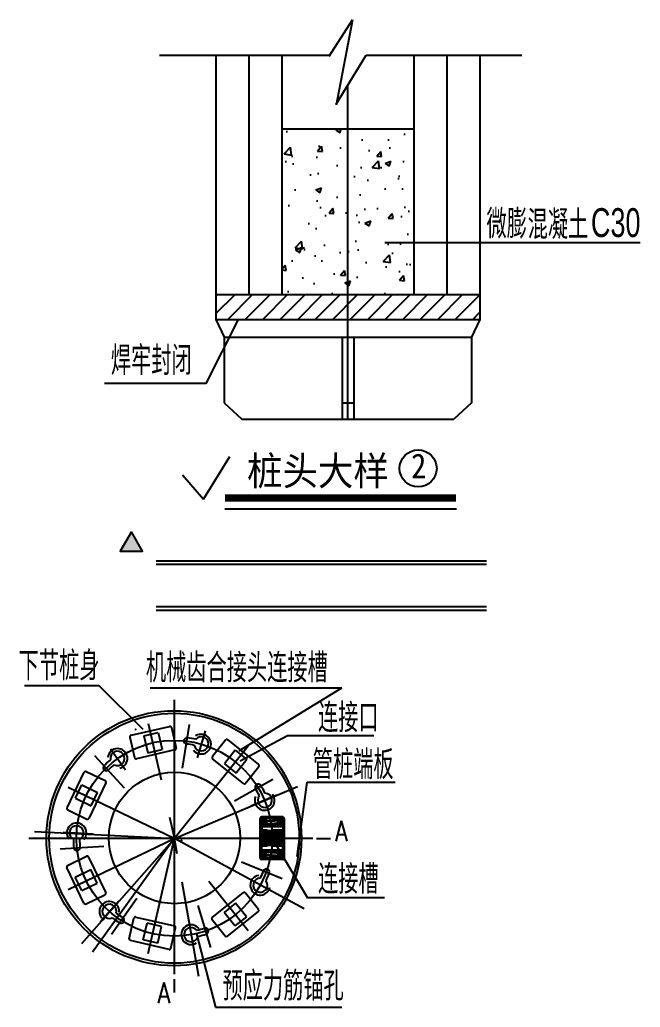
# Model space of a CAD drawing. Extents: x 299218 to 746073, y -331171 to -40619.
# Drawn here: x 353309 to 360831, y -268222 to -256248 of the extents above; entities that cross this region are included whole.
import ezdxf

# ---------------------------------------------------------------- set-up
doc = ezdxf.new("R2010")
doc.units = 0
doc.header["$LTSCALE"] = 1000
doc.header["$MEASUREMENT"] = 0
for name, pattern in [('DASHED', [0.375, 0.25, -0.125]), ('DASHED2', [0.375, 0.25, -0.125]), ('DOTE', [2.42, 2, -0.2, 0.02, -0.2])]:
    doc.linetypes.add(name, pattern=pattern)
for name, color, linetype in [('13', 4, 'Continuous'), ('LAYER1', 4, 'Continuous'), ('LAYER2', 2, 'Continuous'), ('LAYER3', 6, 'Continuous'), ('LAYER4', 6, 'Continuous'), ('LAYER5', 7, 'Continuous'), ('STEEL', 6, 'Continuous')]:
    doc.layers.add(name, color=color, linetype=linetype)
doc.styles.add('HZ', font='simplex.shx', dxfattribs={"width": 0.8, "bigfont": 'hztxt.shx'})
doc.styles.add('HZDX', font='GS_TXT', dxfattribs={"width": 0.8, "height": 800, "bigfont": 'HZTXT'})
doc.styles.add('宋体', font='')
doc.styles.get('宋体').set_extended_font_data('SimSun')
pattern_1 = [(45, (350904.028, -275001.2566), (3.1819725, -3.1819725), [])]
pattern_2 = [(135, (361805.93, -275001.2566), (-3.1819725, -3.1819725), [])]
pattern_3 = [(135, (361865.93, -275001.2566), (-3.1819725, -3.1819725), [])]
pattern_4 = [(315, (350904.028, -257343.338), (3.1819725, 3.1819725), [])]
pattern_5 = [(225, (361805.93, -257343.338), (-3.1819725, 3.1819725), [])]
pattern_6 = [(225, (361865.93, -257343.338), (-3.1819725, 3.1819725), [])]
pattern_7 = [(50, (317815.34, -267739.96), (717.258, -62.752), [75, -824.998]), (355, (317815.3, -267739.96), (-138.751, 752.19), [60, -659.998]), (100.4514, (317875.1, -267745.2), (578.508, 689.438), [63.74, -701.14]), (46.1842, (317815.3, -267540), (1067.238, -165.519), [112.5, -1237.497]), (96.6356, (317904.3, -267553.8), (934.66, 974.115), [95.61, -1051.71]), (351.1842, (317815.3, -267540), (934.66, 974.116), [90, -989.998]), (21, (317915.34, -267589.96), (596.9055, -402.618), [75, -824.998]), (326, (317915.3, -267589.96), (243.315, 725.148), [60, -659.998]), (71.4514, (317965.1, -267623.5), (840.22, 322.53), [63.74, -701.14]), (37.5, (317815.34, -267739.96), (12.1598, 332.893), [0, -651.9984, 0, -669.9983, 0, -662.4983]), (7.5, (317815.34, -267739.96), (263.069, 394.4107), [0, -381.999, 0, -636.9984, 0, -252.4994]), (327.5, (317592.34, -267739.96), (533.8211, -22.5548), [0, -249.9994, 0, -779.998, 0, -1034.9974]), (317.5, (317492.34, -267739.96), (583.1847, 100.1047), [0, -324.999, 0, -517.9987, 0, -734.998])]

msp = doc.modelspace()

# ---------------------------------------------------------------- hatches: boundary and pattern name
h = msp.add_hatch()
h.set_pattern_fill('AR-CONC', color=256, scale=99.999748, angle=360, style=0)
h.set_pattern_definition(pattern_7)
h.paths.add_polyline_path([(357287.7, -257569.4), (356487.7, -257569.4), (356487.7, -259579.6), (357287.7, -259579.6)])
h = msp.add_hatch()
h.set_pattern_fill('AR-CONC', color=256, scale=99.999748, angle=360, style=0)
h.set_pattern_definition(pattern_7)
h.paths.add_polyline_path([(358087.7, -257569.4), (357287.7, -257569.4), (357287.7, -259579.6), (358087.7, -259579.6)])
h = msp.add_hatch()
h.set_pattern_fill('ANSI31', color=256, scale=1199.99697, angle=360, style=0)
h.set_pattern_definition([(45, (318909.6, -267739.96), (-106.06575, 106.06575), [])])
h.paths.add_polyline_path([(358887.7, -259579.6), (357287.7, -259579.6), (357287.7, -259880.9), (358887.7, -259880.9)])
h.paths.add_polyline_path([(357287.7, -259880.9), (357287.7, -259579.6), (355687.7, -259579.6), (355687.7, -259880.9)])
msp.add_hatch(color=6).paths.add_polyline_path([(354663.8, -262457.1), (354526, -262692.3), (354796.5, -262692.3)])
at = {"layer": 'LAYER2'}
h = msp.add_hatch(color=256, dxfattribs=at)
h.paths.add_polyline_path([(356223.7, -266187.5), (356223.7, -266172.3), (356219.8, -266172.3, 0.1407333)])
h.paths.add_polyline_path([(356219.8, -266172.3), (356223.7, -266172.3), (356223.7, -266158.8, 0.1253312)])
h = msp.add_hatch(color=256, dxfattribs=at)
h.paths.add_polyline_path([(356223.7, -266172.3), (356223.7, -266161.6), (356246.1, -266161.6), (356257.5, -266152), (356257.5, -266172.3)])
h.paths.add_polyline_path([(356223.7, -266184.1), (356223.7, -266172.3), (356257.5, -266172.3), (356257.5, -266193.7), (356246.1, -266184.1)])
h = msp.add_hatch(color=256, dxfattribs=at)
h.paths.add_polyline_path([(356516.2, -266172.3), (356516.2, -266161.6), (356493.9, -266161.6), (356482.5, -266152), (356482.5, -266172.3)])
h.paths.add_polyline_path([(356482.5, -266172.3), (356482.5, -266193.7), (356493.9, -266184.1), (356516.2, -266184.1), (356516.2, -266172.3)])
h = msp.add_hatch(color=256, dxfattribs=at)
h.paths.add_polyline_path([(356520.1, -266172.3), (356516.2, -266172.3), (356516.2, -266187.5, 0.1407333)])
h.paths.add_polyline_path([(356516.2, -266158.8), (356516.2, -266172.3), (356520.1, -266172.3, 0.1253312)])
at = {"layer": 'LAYER5'}
h = msp.add_hatch(dxfattribs=at)
h.set_pattern_fill('ANSI31', color=1, scale=149.999621, angle=360, style=0)
h.set_pattern_definition([(45, (350553.358, -260455.33), (-10.606575, 10.606575), [])])
h.paths.add_polyline_path([(356516.2, -265932.3, 0.4142136), (356497.5, -265913.5), (356341.4, -265913.5, -0.0032329), (356344.7, -265928.5), (356482.5, -265928.5, -0.4142136), (356501.2, -265947.3), (356501.2, -266104.8), (356501.2, -266161.6), (356516.2, -266161.6)])
h.paths.add_polyline_path([(356242.5, -265913.5, 0.4142136), (356223.7, -265932.3), (356223.7, -266161.6), (356238.7, -266161.6), (356238.7, -266104.8), (356238.7, -265947.3, -0.4142136), (356257.5, -265928.5), (356344.7, -265928.5, 0.0032329), (356341.4, -265913.5)])
h.paths.add_polyline_path([(356223.7, -266412.3, 0.4142136), (356242.5, -266431), (356341.4, -266431, 0.0032329), (356344.7, -266416), (356257.5, -266416, -0.4142136), (356238.7, -266397.3), (356238.7, -266184.1), (356223.7, -266184.1)])
h.paths.add_polyline_path([(356497.5, -266431, 0.4142136), (356516.2, -266412.3), (356516.2, -266184.1), (356501.2, -266184.1), (356501.2, -266239.8), (356501.2, -266397.3, -0.4142136), (356482.5, -266416), (356344.7, -266416, -0.0032329), (356341.4, -266431)])
h = msp.add_hatch(dxfattribs=at)
h.set_pattern_fill('ANSI31', color=1, scale=44.999886, angle=360, style=0)
h.set_pattern_definition([(45, (350956.265, -256973.3105), (-3.1819725, 3.1819725), [])])
h.paths.add_polyline_path([(356271.5, -265928.5), (356257.5, -265928.5, 0.2102375), (356243.7, -265934.6, 0.9698621)])
h = msp.add_hatch(dxfattribs=at)
h.set_pattern_fill('ANSI31', color=1, scale=44.999886, angle=270, style=0)
h.set_pattern_definition(pattern_4)
h.paths.add_polyline_path([(356301.7, -265945.3, 0.4142136), (356287.5, -265931.1), (356287.5, -265945.3)])
h.paths.add_polyline_path([(356287.5, -265945.3), (356287.5, -265959.6, 0.4142136), (356301.7, -265945.3)])
h.paths.add_polyline_path([(356287.5, -265945.3), (356287.5, -265931.1), (356285, -265931.3, 0.3647821), (356273.2, -265945.3)])
h.paths.add_polyline_path([(356273.2, -265945.3, 0.4142136), (356287.5, -265959.6), (356287.5, -265945.3)])
h = msp.add_hatch(dxfattribs=at)
h.set_pattern_fill('ANSI31', color=1, scale=44.999886, angle=270, style=0)
h.set_pattern_definition([(315, (350956.265, -256973.3105), (3.1819725, 3.1819725), [])])
h.paths.add_polyline_path([(356466.5, -265928.5), (356438.5, -265928.5, 1.2039017)])
h = msp.add_hatch(dxfattribs=at)
h.set_pattern_fill('ANSI31', color=1, scale=44.999886, angle=270, style=0)
h.set_pattern_definition(pattern_6)
h.paths.add_polyline_path([(356468.2, -265945.3, -0.4142136), (356482.5, -265931.1), (356482.5, -265945.3)])
h.paths.add_polyline_path([(356482.5, -265945.3), (356482.5, -265959.6, -0.4142136), (356468.2, -265945.3)])
h.paths.add_polyline_path([(356482.5, -265945.3), (356482.5, -265931.1), (356484.9, -265931.3, -0.3647821), (356496.7, -265945.3)])
h.paths.add_polyline_path([(356496.7, -265945.3, -0.4142136), (356482.5, -265959.6), (356482.5, -265945.3)])
h = msp.add_hatch(dxfattribs=at)
h.set_pattern_fill('ANSI31', color=1, scale=44.999886, angle=270, style=0)
h.set_pattern_definition(pattern_5)
h.paths.add_polyline_path([(356243.2, -265973.9, -0.4142136), (356257.5, -265959.7), (356257.5, -265973.9)])
h.paths.add_polyline_path([(356257.5, -265973.9), (356257.5, -265988.2, -0.4142136), (356243.2, -265973.9)])
h.paths.add_polyline_path([(356257.5, -265973.9), (356257.5, -265959.7), (356259.9, -265959.9, -0.3647821), (356271.7, -265973.9)])
h.paths.add_polyline_path([(356271.7, -265973.9, -0.4142136), (356257.5, -265988.2), (356257.5, -265973.9)])
h = msp.add_hatch(dxfattribs=at)
h.set_pattern_fill('ANSI31', color=1, scale=44.999886, angle=270, style=0)
h.set_pattern_definition(pattern_5)
h.paths.add_polyline_path([(356243.2, -266016.7, -0.4142136), (356257.5, -266002.4), (356257.5, -266016.7)])
h.paths.add_polyline_path([(356257.5, -266016.7), (356257.5, -266030.9, -0.4142136), (356243.2, -266016.7)])
h.paths.add_polyline_path([(356257.5, -266016.7), (356257.5, -266002.4), (356259.9, -266002.6, -0.3647821), (356271.7, -266016.7)])
h.paths.add_polyline_path([(356271.7, -266016.7, -0.4142136), (356257.5, -266030.9), (356257.5, -266016.7)])
h = msp.add_hatch(dxfattribs=at)
h.set_pattern_fill('ANSI31', color=1, scale=44.999886, angle=270, style=0)
h.set_pattern_definition(pattern_4)
h.paths.add_polyline_path([(356301.7, -265988.1, 0.4142136), (356287.5, -265973.8), (356287.5, -265988.1)])
h.paths.add_polyline_path([(356287.5, -265988.1), (356287.5, -266002.3, 0.4142136), (356301.7, -265988.1)])
h.paths.add_polyline_path([(356287.5, -265988.1), (356287.5, -265973.8), (356285, -265974, 0.3647821), (356273.2, -265988.1)])
h.paths.add_polyline_path([(356273.2, -265988.1, 0.4142136), (356287.5, -266002.3), (356287.5, -265988.1)])
h = msp.add_hatch(dxfattribs=at)
h.set_pattern_fill('ANSI31', color=1, scale=44.999886, angle=270, style=0)
h.set_pattern_definition(pattern_4)
h.paths.add_polyline_path([(356301.7, -266030.9, 0.405378), (356288, -266016.6), (356287.5, -266016.6), (356287.5, -266030.9)])
h.paths.add_polyline_path([(356287.5, -266030.9), (356287.5, -266016.7, 0.4142136), (356273.2, -266030.9)])
h = msp.add_hatch(dxfattribs=at)
h.set_pattern_fill('ANSI31', color=1, scale=44.999886, angle=270, style=0)
h.set_pattern_definition(pattern_4)
h.paths.add_polyline_path([(356466.7, -265973.9, 0.4142136), (356452.5, -265959.7), (356452.5, -265973.9)])
h.paths.add_polyline_path([(356452.5, -265973.9), (356452.5, -265988.2, 0.4142136), (356466.7, -265973.9)])
h.paths.add_polyline_path([(356452.5, -265973.9), (356452.5, -265959.7), (356450, -265959.9, 0.3647821), (356438.2, -265973.9)])
h.paths.add_polyline_path([(356438.2, -265973.9, 0.4142136), (356452.5, -265988.2), (356452.5, -265973.9)])
h = msp.add_hatch(dxfattribs=at)
h.set_pattern_fill('ANSI31', color=1, scale=44.999886, angle=270, style=0)
h.set_pattern_definition(pattern_4)
h.paths.add_polyline_path([(356466.7, -266016.7, 0.4142136), (356452.5, -266002.4), (356452.5, -266016.7)])
h.paths.add_polyline_path([(356452.5, -266016.7), (356452.5, -266030.9, 0.4142136), (356466.7, -266016.7)])
h.paths.add_polyline_path([(356452.5, -266016.7), (356452.5, -266002.4), (356450, -266002.6, 0.3647821), (356438.2, -266016.7)])
h.paths.add_polyline_path([(356438.2, -266016.7, 0.4142136), (356452.5, -266030.9), (356452.5, -266016.7)])
h = msp.add_hatch(dxfattribs=at)
h.set_pattern_fill('ANSI31', color=1, scale=44.999886, angle=270, style=0)
h.set_pattern_definition(pattern_6)
h.paths.add_polyline_path([(356468.2, -265988.1, -0.4142136), (356482.5, -265973.8), (356482.5, -265988.1)])
h.paths.add_polyline_path([(356482.5, -265988.1), (356482.5, -266002.3, -0.4142136), (356468.2, -265988.1)])
h.paths.add_polyline_path([(356482.5, -265988.1), (356482.5, -265973.8), (356484.9, -265974, -0.3647821), (356496.7, -265988.1)])
h.paths.add_polyline_path([(356496.7, -265988.1, -0.4142136), (356482.5, -266002.3), (356482.5, -265988.1)])
h = msp.add_hatch(dxfattribs=at)
h.set_pattern_fill('ANSI31', color=1, scale=44.999886, angle=270, style=0)
h.set_pattern_definition(pattern_6)
h.paths.add_polyline_path([(356468.2, -266030.9, -0.405378), (356481.9, -266016.6), (356482.5, -266016.6), (356482.5, -266030.9)])
h.paths.add_polyline_path([(356482.5, -266030.9), (356482.5, -266016.7, -0.4142136), (356496.7, -266030.9)])
h = msp.add_hatch(dxfattribs=at)
h.set_pattern_fill('ANSI31', color=1, scale=74.999811, angle=270, style=0)
h.set_pattern_definition([(225, (362186.6, -260455.33), (-5.3032875, 5.3032875), [])])
h.paths.add_polyline_path([(356238.7, -266161.6), (356246.1, -266161.6), (356257.5, -266152), (356257.5, -266112.3), (356238.7, -266112.3)])
h.paths.add_polyline_path([(356257.5, -266193.7), (356246.1, -266184.1), (356238.7, -266184.1), (356238.7, -266232.3), (356257.5, -266232.3)])
h = msp.add_hatch(dxfattribs=at)
h.set_pattern_fill('ANSI31', color=1, scale=149.999621, angle=270, style=0)
h.set_pattern_definition([(315, (350553.358, -260455.33), (10.606575, 10.606575), [])])
h.paths.add_polyline_path([(356370, -266082.3), (356265, -266082.3), (356265, -266172.3), (356370, -266172.3)])
h.paths.add_polyline_path([(356475, -266172.3), (356475, -266082.3), (356370, -266082.3), (356370, -266172.3)])
h.paths.add_polyline_path([(356475, -266262.3), (356475, -266172.3), (356370, -266172.3), (356370, -266262.3)])
h.paths.add_polyline_path([(356370, -266262.3), (356370, -266172.3), (356265, -266172.3), (356265, -266262.3)])
h = msp.add_hatch(dxfattribs=at)
h.set_pattern_fill('ANSI31', color=1, scale=74.999811, angle=270, style=0)
h.set_pattern_definition([(315, (350553.358, -260455.33), (5.3032875, 5.3032875), [])])
h.paths.add_polyline_path([(356501.2, -266112.3), (356482.5, -266112.3), (356482.5, -266152), (356493.9, -266161.6), (356501.2, -266161.6)])
h.paths.add_polyline_path([(356482.5, -266232.3), (356501.2, -266232.3), (356501.2, -266184.1), (356493.9, -266184.1), (356482.5, -266193.7)])
h = msp.add_hatch(dxfattribs=at)
h.set_pattern_fill('ANSI31', color=1, scale=44.999886, angle=270, style=0)
h.set_pattern_definition(pattern_2)
h.paths.add_polyline_path([(356243.2, -266327.9, 0.4142136), (356257.5, -266342.2), (356257.5, -266327.9)])
h.paths.add_polyline_path([(356257.5, -266327.9), (356257.5, -266313.7, 0.4142136), (356243.2, -266327.9)])
h.paths.add_polyline_path([(356257.5, -266327.9), (356257.5, -266342.2), (356259.9, -266342, 0.3647821), (356271.7, -266327.9)])
h.paths.add_polyline_path([(356271.7, -266327.9, 0.4142136), (356257.5, -266313.7), (356257.5, -266327.9)])
h = msp.add_hatch(dxfattribs=at)
h.set_pattern_fill('ANSI31', color=1, scale=44.999886, angle=270, style=0)
h.set_pattern_definition(pattern_2)
h.paths.add_polyline_path([(356243.2, -266370.7, 0.4142136), (356257.5, -266384.9), (356257.5, -266370.7)])
h.paths.add_polyline_path([(356257.5, -266370.7), (356257.5, -266356.4, 0.4142136), (356243.2, -266370.7)])
h.paths.add_polyline_path([(356257.5, -266370.7), (356257.5, -266384.9), (356259.9, -266384.7, 0.3647821), (356271.7, -266370.7)])
h.paths.add_polyline_path([(356271.7, -266370.7, 0.4142136), (356257.5, -266356.4), (356257.5, -266370.7)])
h = msp.add_hatch(dxfattribs=at)
h.set_pattern_fill('ANSI31', color=1, scale=44.999886, angle=360, style=0)
h.set_pattern_definition([(315, (350956.265, -275371.284), (-3.1819725, -3.1819725), [])])
h.paths.add_polyline_path([(356271.5, -266416), (356257.5, -266416, -0.2102375), (356243.7, -266410, -0.9698621)])
h = msp.add_hatch(dxfattribs=at)
h.set_pattern_fill('ANSI31', color=1, scale=44.999886, angle=270, style=0)
h.set_pattern_definition(pattern_1)
h.paths.add_polyline_path([(356301.7, -266313.7, -0.405378), (356288, -266328), (356287.5, -266328), (356287.5, -266313.7)])
h.paths.add_polyline_path([(356287.5, -266313.7), (356287.5, -266327.9, -0.4142136), (356273.2, -266313.7)])
h = msp.add_hatch(dxfattribs=at)
h.set_pattern_fill('ANSI31', color=1, scale=44.999886, angle=270, style=0)
h.set_pattern_definition(pattern_1)
h.paths.add_polyline_path([(356301.7, -266356.5, -0.4142136), (356287.5, -266370.8), (356287.5, -266356.5)])
h.paths.add_polyline_path([(356287.5, -266356.5), (356287.5, -266342.3, -0.4142136), (356301.7, -266356.5)])
h.paths.add_polyline_path([(356287.5, -266356.5), (356287.5, -266370.8), (356285, -266370.6, -0.3647821), (356273.2, -266356.5)])
h.paths.add_polyline_path([(356273.2, -266356.5, -0.4142136), (356287.5, -266342.3), (356287.5, -266356.5)])
h = msp.add_hatch(dxfattribs=at)
h.set_pattern_fill('ANSI31', color=1, scale=44.999886, angle=270, style=0)
h.set_pattern_definition(pattern_1)
h.paths.add_polyline_path([(356301.7, -266399.3, -0.4142136), (356287.5, -266413.5), (356287.5, -266399.3)])
h.paths.add_polyline_path([(356287.5, -266399.3), (356287.5, -266385, -0.4142136), (356301.7, -266399.3)])
h.paths.add_polyline_path([(356287.5, -266399.3), (356287.5, -266413.5), (356285, -266413.3, -0.3647821), (356273.2, -266399.3)])
h.paths.add_polyline_path([(356273.2, -266399.3, -0.4142136), (356287.5, -266385), (356287.5, -266399.3)])
h = msp.add_hatch(dxfattribs=at)
h.set_pattern_fill('ANSI31', color=1, scale=44.999886, angle=270, style=0)
h.set_pattern_definition(pattern_1)
h.paths.add_polyline_path([(356466.7, -266327.9, -0.4142136), (356452.5, -266342.2), (356452.5, -266327.9)])
h.paths.add_polyline_path([(356452.5, -266327.9), (356452.5, -266313.7, -0.4142136), (356466.7, -266327.9)])
h.paths.add_polyline_path([(356452.5, -266327.9), (356452.5, -266342.2), (356450, -266342, -0.3647821), (356438.2, -266327.9)])
h.paths.add_polyline_path([(356438.2, -266327.9, -0.4142136), (356452.5, -266313.7), (356452.5, -266327.9)])
h = msp.add_hatch(dxfattribs=at)
h.set_pattern_fill('ANSI31', color=1, scale=44.999886, angle=270, style=0)
h.set_pattern_definition(pattern_1)
h.paths.add_polyline_path([(356466.7, -266370.7, -0.4142136), (356452.5, -266384.9), (356452.5, -266370.7)])
h.paths.add_polyline_path([(356452.5, -266370.7), (356452.5, -266356.4, -0.4142136), (356466.7, -266370.7)])
h.paths.add_polyline_path([(356452.5, -266370.7), (356452.5, -266384.9), (356450, -266384.7, -0.3647821), (356438.2, -266370.7)])
h.paths.add_polyline_path([(356438.2, -266370.7, -0.4142136), (356452.5, -266356.4), (356452.5, -266370.7)])
h = msp.add_hatch(dxfattribs=at)
h.set_pattern_fill('ANSI31', color=1, scale=44.999886, angle=270, style=0)
h.set_pattern_definition([(45, (350956.265, -275371.284), (3.1819725, -3.1819725), [])])
h.paths.add_polyline_path([(356466.5, -266416), (356438.5, -266416, -1.2039017)])
h = msp.add_hatch(dxfattribs=at)
h.set_pattern_fill('ANSI31', color=1, scale=44.999886, angle=270, style=0)
h.set_pattern_definition(pattern_3)
h.paths.add_polyline_path([(356468.2, -266313.7, 0.405378), (356481.9, -266328), (356482.5, -266328), (356482.5, -266313.7)])
h.paths.add_polyline_path([(356482.5, -266313.7), (356482.5, -266327.9, 0.4142136), (356496.7, -266313.7)])
h = msp.add_hatch(dxfattribs=at)
h.set_pattern_fill('ANSI31', color=1, scale=44.999886, angle=270, style=0)
h.set_pattern_definition(pattern_3)
h.paths.add_polyline_path([(356468.2, -266356.5, 0.4142136), (356482.5, -266370.8), (356482.5, -266356.5)])
h.paths.add_polyline_path([(356482.5, -266356.5), (356482.5, -266342.3, 0.4142136), (356468.2, -266356.5)])
h.paths.add_polyline_path([(356482.5, -266356.5), (356482.5, -266370.8), (356484.9, -266370.6, 0.3647821), (356496.7, -266356.5)])
h.paths.add_polyline_path([(356496.7, -266356.5, 0.4142136), (356482.5, -266342.3), (356482.5, -266356.5)])
h = msp.add_hatch(dxfattribs=at)
h.set_pattern_fill('ANSI31', color=1, scale=44.999886, angle=270, style=0)
h.set_pattern_definition(pattern_3)
h.paths.add_polyline_path([(356468.2, -266399.3, 0.4142136), (356482.5, -266413.5), (356482.5, -266399.3)])
h.paths.add_polyline_path([(356482.5, -266399.3), (356482.5, -266385, 0.4142136), (356468.2, -266399.3)])
h.paths.add_polyline_path([(356482.5, -266399.3), (356482.5, -266413.5), (356484.9, -266413.3, 0.3647821), (356496.7, -266399.3)])
h.paths.add_polyline_path([(356496.7, -266399.3, 0.4142136), (356482.5, -266385), (356482.5, -266399.3)])

# ---------------------------------------------------------------- linework, layer by layer
for p, q in [((357058.2, -256689.2), (357343.8, -256248.1)), ((357343.8, -256248.1), (357145.2, -257284.7)), ((355004.3, -256678), (357058.2, -256678)), ((355687.7, -256678), (355687.7, -259579.6)), ((356487.7, -256678), (356487.7, -259579.6)), ((357145.2, -257273.5), (357509.3, -256678)), ((357509.3, -256678), (359396.4, -256678)), ((358087.7, -256678), (358087.7, -259579.6)), ((358887.7, -256678), (358887.7, -259579.6)), ((356487.7, -257569.4), (358087.7, -257569.4)), ((355687.7, -259579.6), (358887.7, -259579.6)), ((355687.7, -259579.6), (355687.7, -259880.9)), ((358887.7, -259579.6), (358887.7, -259880.9)), ((355687.7, -259880.9), (358887.7, -259880.9)), ((355687.7, -259880.9), (355788.2, -260098.2)), ((358887.7, -259880.9), (358787.2, -260098.2)), ((355788.2, -260098.2), (355788.2, -260892.7)), ((355788.2, -260098.2), (358787.2, -260098.2)), ((357217.7, -260098.2), (357217.7, -261091.8)), ((357357.7, -260098.2), (357357.7, -261091.8)), ((358787.2, -260098.2), (358787.2, -260892.7)), ((355788.2, -260892.7), (356002.1, -261091.8)), ((357217.7, -260892.7), (357357.7, -260892.7)), ((358787.2, -260892.7), (358573.3, -261091.8)), ((356002.1, -261091.8), (358573.3, -261091.8)), ((355796.8, -262180.1), (358604, -262180.1))]:
    msp.add_line(p, q)
at = {"color": 6, "linetype": 'Continuous'}
for p, q in [((356087.7, -256678), (356087.7, -259579.6)), ((358487.7, -256678), (358487.7, -259579.6))]:
    msp.add_line(p, q, dxfattribs=at)
at = {"color": 2}
for p, q in [((354961.1, -262808.1), (358966.4, -262808.1)), ((354961.1, -262851.1), (358966.4, -262851.1)), ((354961.1, -263363.2), (358966.4, -263363.2)), ((354961.1, -263406.3), (358966.4, -263406.3))]:
    msp.add_line(p, q, dxfattribs=at)
at = {"color": 1, "linetype": 'DOTE', "ltscale": 5}
for p, q in [((355554.8, -264868.8), (355461.4, -265197)), ((354409.5, -265086.4), (354592.3, -265342.2)), ((356426.1, -265651.7), (356112.4, -265782.9)), ((353837.2, -266099.6), (354198.9, -266118.6)), ((354287.6, -267180.8), (354512.6, -266927.2))]:
    msp.add_line(p, q, dxfattribs=at)
for points, const_width in [([(355796.6, -262047.5), (358598.6, -262047.5)], 90), ([(356902.5, -266177.6), (357079.1, -266177.6)], 25), ([(355182.1, -268044.9), (355182.1, -267878.5)], 25)]:
    msp.add_lwpolyline(points, dxfattribs=dict(const_width=const_width))
at = {"color": 6}
msp.add_lwpolyline([(354663.8, -262457.1), (354526, -262692.3), (354796.5, -262692.3), (354663.8, -262457.1)], dxfattribs=at)
msp.add_circle((358138.8, -261688.2), 224.7)
for centre, start, end in [((355508.7, -265030.9), 218.61296, 124.31972), ((354494.6, -265205.5), 284.07183, 174.18587), ((356277.8, -265713.7), 156.80618, 35.8387), ((353998, -266108), 317.2765, 217.39741), ((356224.3, -266741.9), 98.64718, 346.11288), ((354395, -267059.7), 356.21252, 238.0645), ((355387, -267341.5), 36.12139, 303.17799)]:
    msp.add_arc(centre, 120, start, end)
at = {"layer": '13', "color": 6}
for p, q in [((355536.3, -262059.3), (355856.7, -261545.5)), ((355283.3, -261766.8), (355536.3, -262059.3))]:
    msp.add_line(p, q, dxfattribs=at)
at = {"layer": 'Defpoints', "color": 0, "linetype": 'ByBlock'}
for p in [(354621.2, -265128.6, -600), (356014.8, -265128, -600), (353420.2, -266171.9, -600), (353504.6, -266198.1, -600)]:
    msp.add_point(p, dxfattribs=at)
at = {"layer": 'LAYER1'}
for p, q in [((355570.8, -260658.8), (354336.3, -260658.8)), ((354813.2, -264930.2), (354988.7, -264890.1)), ((354813.2, -264930.2), (354859.9, -265134.9)), ((354988.7, -264890.1), (355035.4, -265094.9)), ((354859.9, -265134.9), (355035.4, -265094.9)), ((355921.5, -265106.1), (355790.6, -265270.3)), ((355921.5, -265106.1), (356062.2, -265218.3)), ((355790.6, -265270.3), (355931.3, -265382.5)), ((356062.2, -265218.3), (355931.3, -265382.5)), ((353984.6, -265687), (354062.7, -265524.9)), ((354062.7, -265524.9), (354251.9, -265616)), ((353984.6, -265687), (354173.8, -265778.2)), ((354173.8, -265778.2), (354251.9, -265616)), ((356242.5, -266030.9), (356242.5, -266082.3)), ((356497.5, -266030.9), (356497.5, -266082.3)), ((356238.7, -266112.3), (356257.5, -266112.3)), ((356257.5, -266112.3), (356257.5, -266172.3)), ((356257.5, -266232.3), (356257.5, -266172.3)), ((356265, -266082.3), (356265, -266262.3)), ((356475, -266082.3), (356475, -266262.3)), ((356482.5, -266112.3), (356482.5, -266172.3)), ((356501.2, -266112.3), (356482.5, -266112.3)), ((356482.5, -266232.3), (356482.5, -266172.3)), ((356238.7, -266232.3), (356257.5, -266232.3)), ((356242.5, -266313.7), (356242.5, -266262.3)), ((356501.2, -266232.3), (356482.5, -266232.3)), ((356497.5, -266313.7), (356497.5, -266262.3)), ((353981.7, -266644.5), (354170.9, -266553.4)), ((354059.8, -266806.7), (353981.7, -266644.5)), ((354249, -266715.6), (354170.9, -266553.4)), ((354059.8, -266806.7), (354249, -266715.6)), ((355925.9, -266959.5), (355785.2, -267071.7)), ((356056.9, -267123.7), (355925.9, -266959.5)), ((355916.1, -267235.9), (355785.2, -267071.7)), ((356056.9, -267123.7), (355916.1, -267235.9)), ((354806.5, -267406), (354853.2, -267201.3)), ((355028.7, -267241.3), (354853.2, -267201.3)), ((354982, -267446.1), (355028.7, -267241.3)), ((354982, -267446.1), (354806.5, -267406))]:
    msp.add_line(p, q, dxfattribs=at)
at = {"layer": 'LAYER1', "linetype": 'DASHED2', "ltscale": 0.5}
for p, q in [((356497.5, -266074.8), (356242.5, -266074.8)), ((356475, -266089.8), (356265, -266089.8)), ((356497.5, -266269.8), (356242.5, -266269.8)), ((356475, -266254.8), (356265, -266254.8))]:
    msp.add_line(p, q, dxfattribs=at)
at = {"layer": 'LAYER2'}
for p, q in [((356223.7, -266412.3), (356223.7, -265932.3)), ((356497.5, -265913.5), (356242.5, -265913.5)), ((356482.5, -265928.5), (356257.5, -265928.5)), ((356317.8, -265928.5), (356287.5, -265931.2)), ((356516.2, -265932.3), (356516.2, -266412.3)), ((356238.7, -265947.3), (356238.7, -266172.3)), ((356242.5, -266030.9), (356497.5, -266030.9)), ((356257.5, -265945.4), (356273.3, -265946.4)), ((356257.5, -265959.7), (356369.9, -265966.8)), ((356257.5, -265988.2), (356273.3, -265989.2)), ((356257.5, -266002.4), (356369.9, -266009.5)), ((356452.5, -265959.7), (356286.3, -265974)), ((356452.5, -266002.4), (356286.3, -266016.7)), ((356452.5, -265945.4), (356287.5, -265959.7)), ((356452.5, -265988.2), (356288.7, -266002.4)), ((356370, -265952.5), (356482.5, -265959.7)), ((356370.1, -265995.3), (356481.2, -266002.4)), ((356464.2, -266015.5), (356483.7, -266016.7)), ((356466.7, -265972.9), (356483.7, -265974)), ((356501.2, -266104.8), (356501.2, -265947.3)), ((356223.7, -266161.6), (356246.1, -266161.6)), ((356238.7, -266104.8), (356238.7, -266161.6)), ((356238.7, -266397.3), (356238.7, -266172.3)), ((356497.5, -266082.3), (356242.5, -266082.3)), ((356246.1, -266161.6), (356257.5, -266152)), ((356493.9, -266161.6), (356482.5, -266152)), ((356516.2, -266161.6), (356493.9, -266161.6)), ((356501.2, -266104.8), (356501.2, -266161.6)), ((356223.7, -266184.1), (356246.1, -266184.1)), ((356238.7, -266239.8), (356238.7, -266184.1)), ((356497.5, -266262.3), (356242.5, -266262.3)), ((356246.1, -266184.1), (356257.5, -266193.7)), ((356493.9, -266184.1), (356482.5, -266193.7)), ((356516.2, -266184.1), (356493.9, -266184.1)), ((356501.2, -266239.8), (356501.2, -266184.1)), ((356501.2, -266239.8), (356501.2, -266397.3)), ((356242.5, -266313.7), (356497.5, -266313.7)), ((356257.5, -266342.2), (356369.9, -266335.1)), ((356257.5, -266356.4), (356273.3, -266355.4)), ((356257.5, -266384.9), (356369.9, -266377.8)), ((356257.5, -266399.2), (356273.3, -266398.2)), ((356452.5, -266342.2), (356286.3, -266327.9)), ((356452.5, -266384.9), (356286.3, -266370.6)), ((356452.5, -266399.2), (356287.5, -266384.9)), ((356452.5, -266356.4), (356288.7, -266342.2)), ((356370, -266392.1), (356482.5, -266384.9)), ((356370.1, -266349.3), (356481.2, -266342.2)), ((356464.2, -266329.1), (356483.7, -266327.9)), ((356466.7, -266371.7), (356483.7, -266370.6)), ((356497.5, -266431), (356242.5, -266431)), ((356482.5, -266416), (356257.5, -266416)), ((356317.8, -266416), (356287.5, -266413.4)), ((356452.2, -266416), (356482.5, -266413.4))]:
    msp.add_line(p, q, dxfattribs=at)
at = {"layer": 'LAYER2', "linetype": 'DASHED', "ltscale": 200}
for p, q in [((353888.2, -266502.2), (354117.9, -266391.6)), ((354142.9, -266400.4), (354351.2, -266832.8)), ((354087.7, -266959.7), (353879.4, -266527.3)), ((354112.7, -266968.5), (354342.4, -266857.9))]:
    msp.add_line(p, q, dxfattribs=at)
at = {"layer": 'LAYER2'}
for centre, radius in [((355178.4, -266172.3), 1546), ((355184.7, -266168.9), 796.9), ((356287.5, -265945.3), 14.2), ((356482.5, -265945.3), 14.2), ((356257.5, -265973.9), 14.2), ((356257.5, -266016.7), 14.2), ((356287.5, -265988.1), 14.2), ((356452.5, -265973.9), 14.2), ((356452.5, -266016.7), 14.2), ((356482.5, -265988.1), 14.2), ((356257.5, -266327.9), 14.2), ((356257.5, -266370.7), 14.2), ((356287.5, -266356.5), 14.2), ((356287.5, -266399.3), 14.2), ((356452.5, -266327.9), 14.2), ((356452.5, -266370.7), 14.2), ((356482.5, -266356.5), 14.2), ((356482.5, -266399.3), 14.2)]:
    msp.add_circle(centre, radius, dxfattribs=at)
for centre, radius, start, end in [((355336.2, -264992.8), 37.5, 82.67113, 262.67113), ((355184.8, -266170), 1224.4, 77.81945, 82.67113), ((355509.4, -265028.3), 86.2, 191.78877, 140.21619), ((355184.8, -266170), 1149.4, 77.93807, 82.67113), ((354493.7, -265204.3), 86.2, 243.21733, 191.64477), ((354357.9, -265317.5), 37.5, 134.09969, 314.09969), ((355183.9, -266169.8), 1224.4, 129.24803, 134.09969), ((355183.9, -266169.8), 1149.4, 129.36663, 134.09969), ((356200, -265555.1), 37.5, 31.24255, 211.24255), ((355185.3, -266170.7), 1149.4, 26.5095, 31.24255), ((355185.3, -266170.7), 1224.4, 26.39089, 31.24255), ((356280.2, -265712.7), 86.2, 140.3602, 88.78762), ((356242.5, -265932.3), 18.7, 89.99999, 180), ((356257.5, -265947.3), 18.7, 89.99999, 180), ((356257.5, -265931.2), 14.2, 194.07787, 10.57173), ((356287.5, -265945.4), 14.2, 89.99999, 269.99999), ((356452.5, -265931.2), 14.2, 169.42827, 10.57173), ((356482.5, -265947.3), 18.7, 0, 89.99999), ((356497.5, -265932.3), 18.7, 0, 89.99999), ((353998, -266108), 86.2, 294.64591, 243.07334), ((356257.5, -265973.9), 14.2, 89.99999, 269.99999), ((356257.5, -266016.7), 14.2, 89.99999, 269.99999), ((356257.5, -265931.2), 14.2, 194.07787, 269.99999), ((356287.5, -265988.2), 14.2, 89.99999, 269.99999), ((356287.5, -266030.8), 14.2, 359.56021, 180.43979), ((356287.5, -266030.9), 14.2, 89.99999, 180), ((356482.5, -266030.8), 14.2, 359.56021, 180.43979), ((356248.3, -266173.2), 28.5, 149.69095, 210.30902), ((356491.6, -266173.2), 28.5, 329.69095, 30.30902), ((355183.2, -266170.5), 1224.4, 180.67659, 185.52827), ((354001.9, -266284.8), 37.5, 185.52827, 5.52827), ((355183.2, -266170.5), 1149.4, 180.79522, 185.52827), ((354126, -266408.5), 18.7, 25.71428, 115.71429), ((356242.5, -266412.3), 18.7, 180, 269.99999), ((356257.5, -266397.3), 18.7, 180, 269.99999), ((356257.5, -266413.4), 14.2, 349.42827, 165.92213), ((356287.5, -266313.7), 14.2, 180, 269.99999), ((356287.5, -266313.8), 14.2, 179.56021, 0.43979), ((356287.5, -266356.4), 14.2, 89.99999, 269.99999), ((356287.5, -266399.2), 14.2, 89.99999, 269.99999), ((356452.5, -266413.4), 14.2, 349.42827, 190.57173), ((356452.5, -266327.9), 14.2, 269.99999, 89.99999), ((356452.5, -266370.7), 14.2, 269.99999, 89.99999), ((356452.5, -266413.4), 14.2, 349.42827, 89.99999), ((356482.5, -266313.8), 14.2, 179.56021, 0.43979), ((356482.5, -266313.7), 14.2, 269.99999, 0), ((356482.5, -266356.4), 14.2, 269.99999, 89.99999), ((356482.5, -266399.2), 14.2, 269.99999, 89.99999), ((356482.5, -266397.3), 18.7, 269.99999, 0), ((356497.5, -266412.3), 18.7, 269.99999, 0), ((353896.3, -266519.1), 18.7, 115.71429, 205.71428), ((355185, -266171.6), 1149.4, 335.08093, 339.814), ((356298.9, -266581.1), 37.5, 339.814, 159.814), ((355185, -266171.6), 1224.4, 334.9623, 339.814), ((356225.7, -266742.1), 86.2, 88.93163, 37.35904), ((354334.3, -266841), 18.7, 295.71429, 25.71428), ((354104.6, -266951.6), 18.7, 205.71428, 295.71429), ((354395.5, -267059.1), 86.2, 346.07449, 294.50191), ((355183.3, -266171.4), 1149.4, 232.22377, 236.95684), ((355183.3, -266171.4), 1224.4, 232.10516, 236.95684), ((354536.2, -267166.3), 37.5, 236.95684, 56.95684), ((355387, -267341.3), 86.2, 37.50306, 345.93047), ((355184.1, -266171.9), 1149.4, 283.65235, 288.38541), ((355184.1, -266171.9), 1224.4, 283.53373, 288.38541), ((355558.4, -267298.2), 37.5, 288.38541, 108.38541), ((355812.9, -267347), 18.7, 218.57143, 308.57141), ((354655.3, -267394.6), 18.7, 167.14286, 257.14285)]:
    msp.add_arc(centre, radius, start, end, dxfattribs=at)
at = {"layer": 'LAYER3'}
for p, q in [((355687.7, -259880.9), (358887.7, -259880.9)), ((356452.5, -266030.9), (356273.2, -266030.9))]:
    msp.add_line(p, q, dxfattribs=at)
for centre, end in [((356452.5, -265931.2), 10.57173), ((356452.5, -266016.7), 89.99999)]:
    msp.add_arc(centre, 14.2, 269.99999, end, dxfattribs=at)
at = {"layer": 'LAYER4'}
msp.add_line((357287.7, -261091.8), (357287.7, -257055.5), dxfattribs=at)
at = {"layer": 'LAYER5'}
for p, q in [((355570.8, -260658.8), (355962.7, -259880.9)), ((354270.3, -264324.1), (353368.3, -264324.1)), ((354806.3, -264853.8), (354270.3, -264324.1)), ((354891.5, -264349.6), (357215, -264349.6)), ((355974.4, -265110.5), (357215, -264349.6)), ((356671.9, -266395.4), (356794.3, -265490.7)), ((356794.3, -265490.7), (357860, -265490.7)), ((356416.5, -266254.8), (356797.2, -266896.6)), ((357731.1, -266896.6), (356797.2, -266896.6))]:
    msp.add_line(p, q, dxfattribs=at)
at = {"layer": 'LAYER5', "color": 1}
for p, q in [((355182.1, -264494), (355182.1, -267818.6)), ((354866.4, -264781), (355022.7, -265465.7)), ((355281.4, -265320.8), (355365.8, -264794.9)), ((356076.4, -265057.2), (355182.1, -266178.6)), ((354576.9, -265566.9), (354218.3, -265173)), ((353896.1, -265554.8), (355188.4, -266177.1)), ((355184.7, -266175.3), (356677.4, -265545)), ((355913.1, -265718.2), (356376.9, -265456.2)), ((355125.8, -265917.2), (355185.6, -266179.4)), ((356452.2, -265928.5), (356482.5, -265931.2)), ((353420.2, -266172.3), (356862.1, -266172.3)), ((353487.2, -266090.8), (355184.7, -266175.3)), ((353896.1, -266795.9), (355188.4, -266173.5)), ((354192.4, -267548.7), (355184.7, -266168.9)), ((354866.4, -267569.7), (355185.6, -266171.3)), ((354330.1, -266271.2), (353798.5, -266306)), ((354060.3, -267449.8), (355184.7, -266175.3)), ((356755.1, -267029.5), (355184.7, -266175.3)), ((355217.3, -266360), (355184.7, -266175.3)), ((355996.3, -266459.8), (356490.3, -266659.1)), ((355480, -267849.1), (355278.2, -266705.1)), ((356076.4, -267293.5), (355600.1, -266696.3)), ((354726.8, -266903.3), (354422.6, -267340.5)), ((355468.3, -266987.2), (355620.5, -267497.7))]:
    msp.add_line(p, q, dxfattribs=at)
at = {"layer": 'LAYER5', "linetype": 'DASHED', "ltscale": 200}
for p, q in [((354657.8, -264923.4), (355125.7, -264816.6)), ((355148.2, -264830.7), (355204.9, -265079.3)), ((354643.7, -264945.8), (354700.4, -265194.4)), ((355803.6, -264983.3), (355644.6, -265182.7)), ((355829.9, -264980.3), (356205.2, -265279.6)), ((355190.8, -265101.7), (354722.9, -265208.5)), ((356022.8, -265508.3), (355647.6, -265209)), ((356208.2, -265306), (356049.2, -265505.3)), ((353882.4, -265804.3), (354090.6, -265371.8)), ((354115.7, -265363.1), (354345.4, -265473.7)), ((354354.2, -265498.7), (354145.9, -265931.2)), ((353891.1, -265829.3), (354120.9, -265940)), ((355642.2, -267133), (356017.5, -266833.7)), ((356202.8, -267036.1), (356043.8, -266836.7)), ((354716.2, -267127.7), (355184.1, -267234.5)), ((356199.9, -267062.4), (355824.6, -267361.7)), ((354637, -267390.4), (354693.7, -267141.8)), ((355798.2, -267358.7), (355639.2, -267159.3)), ((355141.5, -267505.6), (355198.2, -267256.9)), ((355119, -267519.7), (354651.1, -267412.8))]:
    msp.add_line(p, q, dxfattribs=at)
at = {"layer": 'LAYER5', "const_width": 12.5}
for points in [[(354706.9, -264853.8, 1), (354719.4, -264853.8, 1)], [(355968.2, -265110.5, 1), (355980.7, -265110.5, 1)]]:
    msp.add_lwpolyline(points, format="xyb", close=True, dxfattribs=at)
at = {"layer": 'LAYER5'}
msp.add_circle((355182.1, -266172.3), 1515.3, dxfattribs=at)
at = {"layer": 'LAYER5', "color": 1}
msp.add_circle((355183.1, -266172.3), 1186.9, dxfattribs=at)
at = {"layer": 'LAYER5', "linetype": 'DASHED', "ltscale": 200}
for centre, start, end in [((355129.9, -264834.8), 12.85716, 102.85714), ((354661.9, -264941.6), 102.85714, 192.85716), ((355818.2, -264995), 51.42858, 141.42856), ((355186.6, -265083.4), 282.85714, 12.85716), ((354718.7, -265190.2), 192.85716, 282.85714), ((355659.3, -265194.4), 141.42856, 231.42858), ((356193.5, -265294.3), 321.42856, 51.42858), ((354107.5, -265380), 64.28571, 154.28572), ((354337.3, -265490.6), 334.28572, 64.28571), ((356034.5, -265493.6), 231.42858, 321.42856), ((353899.3, -265812.4), 154.28572, 244.28571), ((354129, -265923.1), 244.28571, 334.28572), ((356029.2, -266848.4), 38.57143, 128.57141), ((354712, -267146), 77.14285, 167.14286), ((356188.2, -267047.7), 308.57141, 38.57143), ((355180, -267252.8), 347.14286, 77.14285), ((355653.9, -267147.7), 128.57141, 218.57143), ((355123.2, -267501.4), 257.14285, 347.14286)]:
    msp.add_arc(centre, 18.7, start, end, dxfattribs=at)
at = {"layer": 'LAYER5', "color": 1}
msp.add_arc((356482.5, -265945.4), 14.2, 269.99999, 89.99999, dxfattribs=at)
for p in [(355182, -266172.3, -600), (355182.1, -266172.1, -600), (355181.2, -266238.7, -600), (355181.2, -266238.7, -600), (355184.7, -266175.3, -600), (355269.1, -266201.5, -600)]:
    msp.add_point(p, dxfattribs=at)
at = {"layer": 'STEEL', "color": 7}
for p, q in [((357735.1, -258950.7), (360831.2, -258950.7)), ((355981.2, -265233.4), (356553.7, -264924.9)), ((356553.7, -264924.9), (357603.3, -264924.9)), ((355452.2, -267330.7), (355682.3, -268221.7)), ((355682.3, -268221.7), (357213.1, -268221.7))]:
    msp.add_line(p, q, dxfattribs=at)

# ---------------------------------------------------------------- texts
for s, height, style, width, p in [('桩头大样', 350, '宋体', 0.9, (356064.9, -261893.1)), ('2', 300, '宋体', 0.9, (358054, -261807.6)), ('A', 250, 'HZ', 0.8, (357130.3, -266209.6)), ('A', 250, 'HZ', 0.8, (354977.2, -268173.2))]:
    msp.add_text(s, height=height, dxfattribs=dict(style=style, width=width)).set_placement(p)
at = {"layer": 'LAYER5', "style": 'HZDX', "width": 0.7}
for s, p in [('微膨', (358967.5, -258901)), ('混凝土', (359466.2, -258907.8)), ('C30', (360233.4, -258882.6)), ('焊牢封闭', (354413.6, -260556.3)), ('下节桩身', (353295.6, -264256.9)), ('机械齿合接头连接槽', (354838.2, -264282.4)), ('连接口', (356924.5, -264887.4)), ('管桩端板', (356861, -265455.7)), ('连接槽', (356924.5, -266845.1)), ('预应力筋锚孔', (355766.9, -268140.4))]:
    msp.add_text(s, height=350, dxfattribs=at).set_placement(p)

doc.saveas('drawing.dxf')
